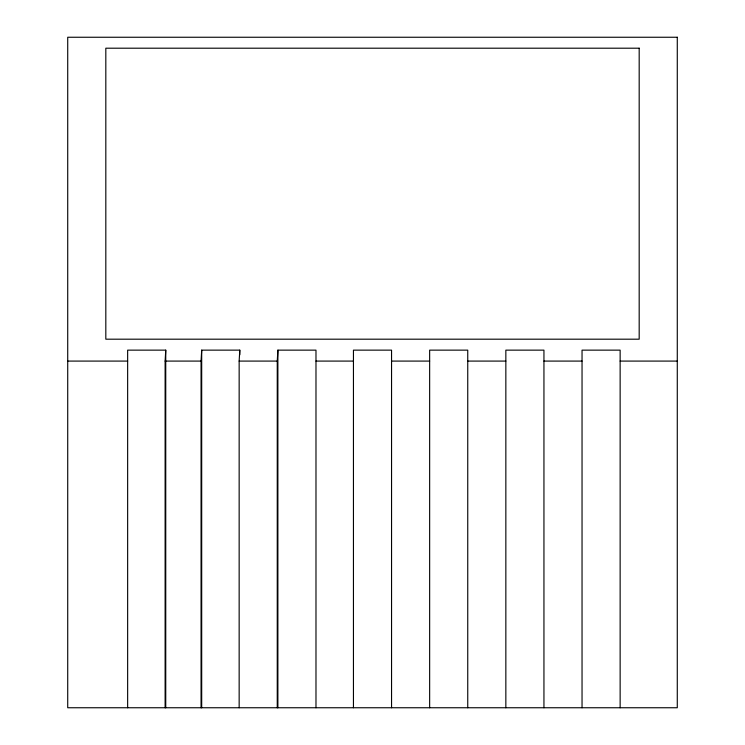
<?xml version="1.0" encoding="UTF-8"?>
<svg xmlns="http://www.w3.org/2000/svg" width="745" height="745" viewBox="0 0 745 745"><rect width="100%" height="100%" fill="white"/><g stroke="black" fill="none" stroke-linecap="round" stroke-linejoin="round"><path stroke-width="1.12" d="M165.12 707.75L165.12 361.083L165.744 350.141L127.646 350.141L127.646 707.75M201.057 707.75L201.057 361.083L201.69 350.141L239.788 350.141L239.788 354.788M239.154 707.75L239.154 361.083L239.788 350.141M277.252 707.75L277.252 361.083L277.885 350.141L315.982 350.141L315.982 707.75M67.721 361.083L127.646 361.083M165.12 361.083L201.057 361.083M239.154 361.083L277.252 361.083M315.982 361.083L353.447 361.083M391.553 361.083L429.651 361.083M467.748 361.083L505.846 361.083M543.943 361.083L582.041 361.083M620.138 361.083L677.279 361.083M620.138 707.75L620.138 350.141L582.041 350.141L582.041 707.75M543.943 707.75L543.943 350.141L505.846 350.141L505.846 707.75M467.748 707.75L467.748 350.141L429.651 350.141L429.651 707.75M391.553 707.75L391.553 350.141L353.447 350.141L353.447 707.75M277.885 350.141L277.885 707.75M201.69 350.141L201.69 707.75M165.744 350.141L165.744 707.75M677.279 37.25L67.721 37.25L67.721 707.75L677.279 707.75L677.279 37.25M639.182 48.201L105.818 48.201L105.818 339.189L639.182 339.189L639.182 48.201"/></g></svg>
